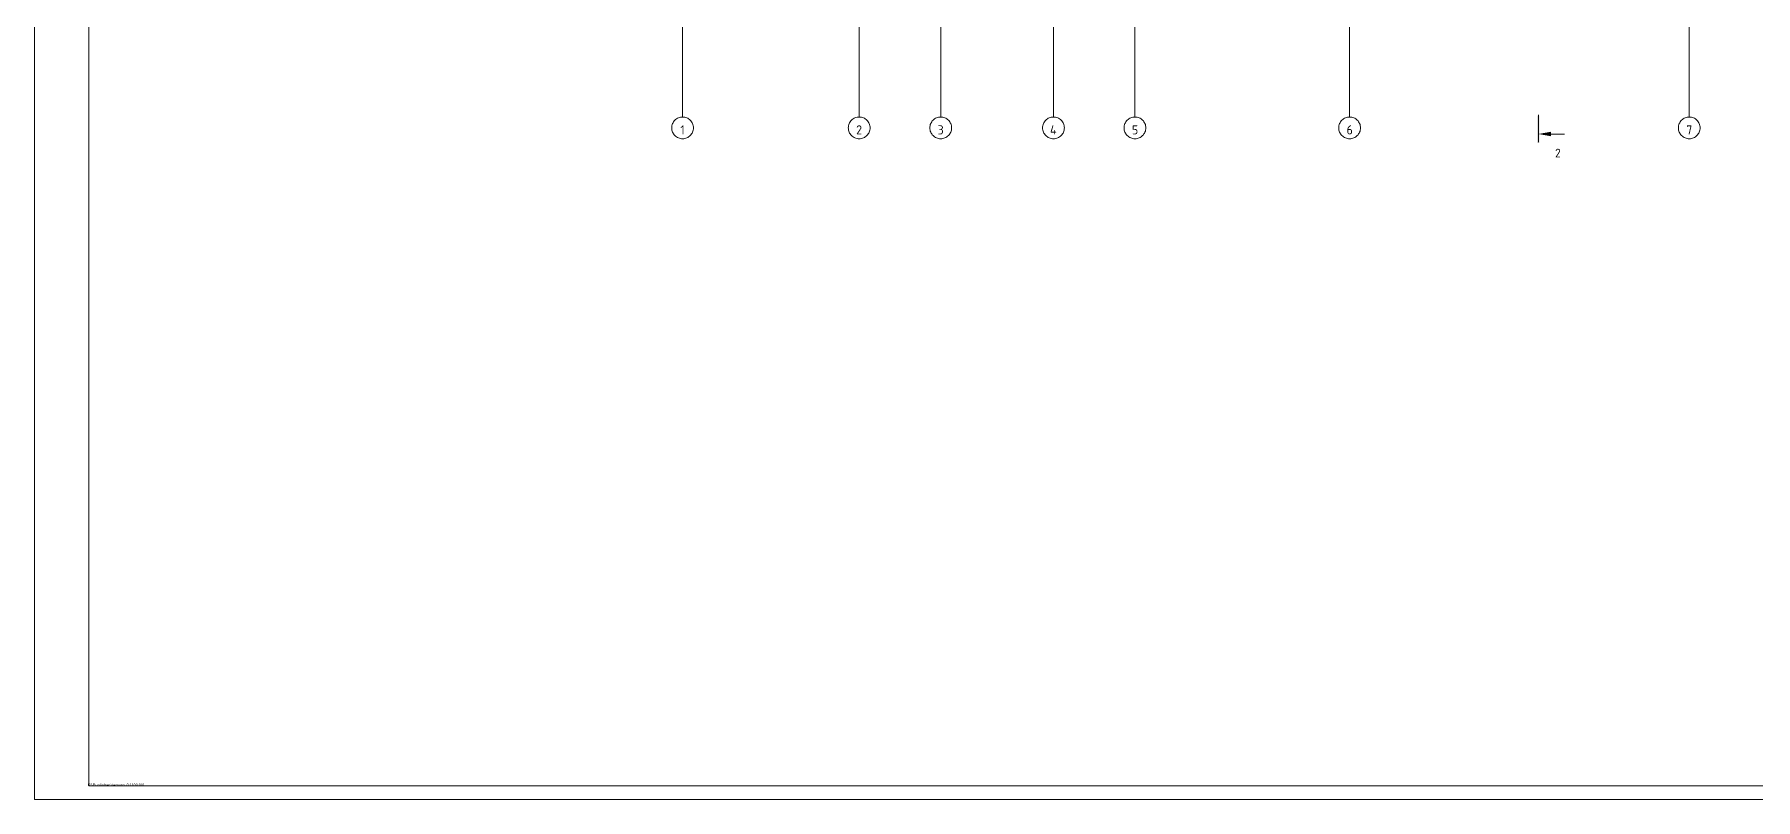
# Model space of a CAD drawing. Header units: millimetres. Extents: x 0 to 1189, y 0 to 841.
# Drawn here: x 0 to 634, y 0 to 281 of the extents above; entities that cross this region are included whole.
import ezdxf

# ---------------------------------------------------------------- set-up
doc = ezdxf.new("R2010")
doc.units = ezdxf.units.MM

msp = doc.modelspace()

# ---------------------------------------------------------------- hatches: boundary and pattern name
h = msp.add_hatch(color=7)
h.dxf.hatch_style = 2
h.paths.add_polyline_path([(553.240845, 251.637155), (554.038846, 251.637155), (554.038846, 241.50614), (553.240845, 241.50614)])
h = msp.add_hatch(color=7)
h.dxf.hatch_style = 2
h.paths.add_polyline_path([(558.318853, 244.015143), (553.644846, 244.840145), (558.318853, 245.664146)])
h = msp.add_hatch(color=7)
h.dxf.hatch_style = 2
h.paths.add_polyline_path([(20.096931, 155.046008), (20.051024, 155.026914), (20.031931, 154.981007), (20.051024, 154.935101), (20.096931, 154.916007), (20.106931, 154.916007), (20.152837, 154.935101), (20.171931, 154.981007), (20.152837, 155.026914), (20.106931, 155.046008)])
h = msp.add_hatch(color=7)
h.dxf.hatch_style = 2
h.paths.add_polyline_path([(20.096931, 145.012992), (20.051024, 144.993898), (20.031931, 144.947992), (20.051024, 144.902086), (20.096931, 144.882992), (20.106931, 144.882992), (20.152837, 144.902086), (20.171931, 144.947992), (20.152837, 144.993898), (20.106931, 145.012992)])
h = msp.add_hatch(color=7)
h.dxf.hatch_style = 2
h.paths.add_polyline_path([(20.096931, 130.026969), (20.051024, 130.007876), (20.031931, 129.961969), (20.051024, 129.916063), (20.096931, 129.896969), (20.106931, 129.896969), (20.152837, 129.916063), (20.171931, 129.961969), (20.152837, 130.007876), (20.106931, 130.026969)])
h = msp.add_hatch(color=7)
h.dxf.hatch_style = 2
h.paths.add_polyline_path([(20.096931, 110.044939), (20.051024, 110.025845), (20.031931, 109.979939), (20.051024, 109.934032), (20.096931, 109.914939), (20.106931, 109.914939), (20.152837, 109.934032), (20.171931, 109.979939), (20.152837, 110.025845), (20.106931, 110.044939)])
h = msp.add_hatch(color=7)
h.dxf.hatch_style = 2
h.paths.add_polyline_path([(20.096931, 90.021908), (20.051024, 90.002814), (20.031931, 89.956908), (20.051024, 89.911002), (20.096931, 89.891908), (20.106931, 89.891908), (20.152837, 89.911002), (20.171931, 89.956908), (20.152837, 90.002814), (20.106931, 90.021908)])
h = msp.add_hatch(color=7)
h.dxf.hatch_style = 2
h.paths.add_polyline_path([(20.096931, 90.021908), (20.051024, 90.002814), (20.031931, 89.956908), (20.051024, 89.911002), (20.096931, 89.891908), (20.106931, 89.891908), (20.152837, 89.911002), (20.171931, 89.956908), (20.152837, 90.002814), (20.106931, 90.021908)])
h = msp.add_hatch(color=7)
h.dxf.hatch_style = 2
h.paths.add_polyline_path([(20.096931, 65.04487), (20.051024, 65.025776), (20.031931, 64.97987), (20.051024, 64.933964), (20.096931, 64.91487), (20.106931, 64.91487), (20.152837, 64.933964), (20.171931, 64.97987), (20.152837, 65.025776), (20.106931, 65.04487)])
h = msp.add_hatch(color=7)
h.dxf.hatch_style = 2
h.paths.add_polyline_path([(20.096931, 30.034817), (20.051024, 30.015723), (20.031931, 29.969816), (20.051024, 29.92391), (20.096931, 29.904816), (20.106931, 29.904816), (20.152837, 29.92391), (20.171931, 29.969816), (20.152837, 30.015723), (20.106931, 30.034817)])

# ---------------------------------------------------------------- linework, layer by layer
at = {"color": 7, "lineweight": 0}
for p, q in [((0.125554, 840.985282), (0.125554, -0.006567)), ((20.106931, 588.936038), (20.106931, 4.988778)), ((20.106931, 4.988778), (1184.111809, 4.988778)), ((1189.107153, -0.006567), (0.125554, -0.006567))]:
    msp.add_line(p, q, dxfattribs=at)
for points in [[(20.106931, 835.989938), (20.106931, 4.994778)], [(20.106931, 835.989938), (20.106931, 4.994778)], [(238.672365, 251.095154), (238.672365, 729.022884)], [(303.672464, 251.095154), (303.672464, 721.485873)], [(333.67251, 251.095154), (333.67251, 721.485873)], [(375.172573, 251.095154), (375.172573, 498.901533)], [(405.172619, 251.095154), (405.172619, 498.901533)], [(484.17274, 251.095154), (484.17274, 426.084422)], [(609.172931, 251.095154), (609.172931, 426.084422)], [(234.672359, 247.095148), (234.693012, 247.504267), (234.75363, 247.901536), (234.852203, 248.284947), (234.986718, 248.652494), (235.155166, 249.00217), (235.355533, 249.331968), (235.58581, 249.639881), (235.843985, 249.923903), (236.128047, 250.182025), (236.435984, 250.412243), (236.765786, 250.612549), (237.11544, 250.780935), (237.482937, 250.915396), (237.866264, 251.013924), (238.26341, 251.074512), (238.672365, 251.095154), (239.081319, 251.074512), (239.478465, 251.013924), (239.861792, 250.915396), (240.229289, 250.780935), (240.578943, 250.612549), (240.908745, 250.412243), (241.216682, 250.182025), (241.500744, 249.923903), (241.758919, 249.639881), (241.989196, 249.331968), (242.189564, 249.00217), (242.358011, 248.652494), (242.492526, 248.284947), (242.591099, 247.901536), (242.651718, 247.504267), (242.672371, 247.095148)], [(242.672371, 247.095148), (242.651718, 246.686194), (242.591099, 246.289047), (242.492526, 245.90572), (242.358011, 245.538224), (242.189564, 245.188569), (241.989196, 244.858768), (241.758919, 244.550831), (241.500744, 244.266769), (241.216682, 244.008594), (240.908745, 243.778317), (240.578943, 243.577949), (240.229289, 243.409502), (239.861792, 243.274986), (239.478465, 243.176414), (239.081319, 243.115795), (238.672365, 243.095142), (238.26341, 243.115795), (237.866264, 243.176414), (237.482937, 243.274986), (237.11544, 243.409502), (236.765786, 243.577949), (236.435984, 243.778317), (236.128047, 244.008594), (235.843985, 244.266769), (235.58581, 244.550831), (235.355533, 244.858768), (235.155166, 245.188569), (234.986718, 245.538224), (234.852203, 245.90572), (234.75363, 246.289047), (234.693012, 246.686194), (234.672359, 247.095148)], [(299.672458, 247.095148), (299.693111, 247.504267), (299.753729, 247.901536), (299.852302, 248.284947), (299.986818, 248.652494), (300.155265, 249.00217), (300.355633, 249.331968), (300.58591, 249.639881), (300.844085, 249.923903), (301.128146, 250.182025), (301.436084, 250.412243), (301.765885, 250.612549), (302.11554, 250.780935), (302.483036, 250.915396), (302.866363, 251.013924), (303.263509, 251.074512), (303.672464, 251.095154), (304.081418, 251.074512), (304.478565, 251.013924), (304.861892, 250.915396), (305.229388, 250.780935), (305.579043, 250.612549), (305.908844, 250.412243), (306.216782, 250.182025), (306.500843, 249.923903), (306.759018, 249.639881), (306.989295, 249.331968), (307.189663, 249.00217), (307.35811, 248.652494), (307.492626, 248.284947), (307.591198, 247.901536), (307.651817, 247.504267), (307.67247, 247.095148)], [(307.67247, 247.095148), (307.651817, 246.686194), (307.591198, 246.289047), (307.492626, 245.90572), (307.35811, 245.538224), (307.189663, 245.188569), (306.989295, 244.858768), (306.759018, 244.550831), (306.500843, 244.266769), (306.216782, 244.008594), (305.908844, 243.778317), (305.579043, 243.577949), (305.229388, 243.409502), (304.861892, 243.274986), (304.478565, 243.176414), (304.081418, 243.115795), (303.672464, 243.095142), (303.263509, 243.115795), (302.866363, 243.176414), (302.483036, 243.274986), (302.11554, 243.409502), (301.765885, 243.577949), (301.436084, 243.778317), (301.128146, 244.008594), (300.844085, 244.266769), (300.58591, 244.550831), (300.355633, 244.858768), (300.155265, 245.188569), (299.986818, 245.538224), (299.852302, 245.90572), (299.753729, 246.289047), (299.693111, 246.686194), (299.672458, 247.095148)], [(329.672504, 247.095148), (329.693157, 247.504267), (329.753775, 247.901536), (329.852348, 248.284947), (329.986864, 248.652494), (330.155311, 249.00217), (330.355679, 249.331968), (330.585956, 249.639881), (330.84413, 249.923903), (331.128192, 250.182025), (331.436129, 250.412243), (331.765931, 250.612549), (332.115586, 250.780935), (332.483082, 250.915396), (332.866409, 251.013924), (333.263555, 251.074512), (333.67251, 251.095154), (334.081464, 251.074512), (334.478611, 251.013924), (334.861938, 250.915396), (335.229434, 250.780935), (335.579089, 250.612549), (335.90889, 250.412243), (336.216827, 250.182025), (336.500889, 249.923903), (336.759064, 249.639881), (336.989341, 249.331968), (337.189709, 249.00217), (337.358156, 248.652494), (337.492672, 248.284947), (337.591244, 247.901536), (337.651863, 247.504267), (337.672516, 247.095148)], [(337.672516, 247.095148), (337.651863, 246.686194), (337.591244, 246.289047), (337.492672, 245.90572), (337.358156, 245.538224), (337.189709, 245.188569), (336.989341, 244.858768), (336.759064, 244.550831), (336.500889, 244.266769), (336.216827, 244.008594), (335.90889, 243.778317), (335.579089, 243.577949), (335.229434, 243.409502), (334.861938, 243.274986), (334.478611, 243.176414), (334.081464, 243.115795), (333.67251, 243.095142), (333.263555, 243.115795), (332.866409, 243.176414), (332.483082, 243.274986), (332.115586, 243.409502), (331.765931, 243.577949), (331.436129, 243.778317), (331.128192, 244.008594), (330.84413, 244.266769), (330.585956, 244.550831), (330.355679, 244.858768), (330.155311, 245.188569), (329.986864, 245.538224), (329.852348, 245.90572), (329.753775, 246.289047), (329.693157, 246.686194), (329.672504, 247.095148)], [(371.172567, 247.095148), (371.19322, 247.504267), (371.253839, 247.901536), (371.352411, 248.284947), (371.486927, 248.652494), (371.655374, 249.00217), (371.855742, 249.331968), (372.086019, 249.639881), (372.344194, 249.923903), (372.628256, 250.182025), (372.936193, 250.412243), (373.265994, 250.612549), (373.615649, 250.780935), (373.983145, 250.915396), (374.366472, 251.013924), (374.763619, 251.074512), (375.172573, 251.095154), (375.581528, 251.074512), (375.978674, 251.013924), (376.362001, 250.915396), (376.729497, 250.780935), (377.079152, 250.612549), (377.408954, 250.412243), (377.716891, 250.182025), (378.000953, 249.923903), (378.259127, 249.639881), (378.489404, 249.331968), (378.689772, 249.00217), (378.858219, 248.652494), (378.992735, 248.284947), (379.091308, 247.901536), (379.151926, 247.504267), (379.172579, 247.095148)], [(379.172579, 247.095148), (379.151926, 246.686194), (379.091308, 246.289047), (378.992735, 245.90572), (378.858219, 245.538224), (378.689772, 245.188569), (378.489404, 244.858768), (378.259127, 244.550831), (378.000953, 244.266769), (377.716891, 244.008594), (377.408954, 243.778317), (377.079152, 243.577949), (376.729497, 243.409502), (376.362001, 243.274986), (375.978674, 243.176414), (375.581528, 243.115795), (375.172573, 243.095142), (374.763619, 243.115795), (374.366472, 243.176414), (373.983145, 243.274986), (373.615649, 243.409502), (373.265994, 243.577949), (372.936193, 243.778317), (372.628256, 244.008594), (372.344194, 244.266769), (372.086019, 244.550831), (371.855742, 244.858768), (371.655374, 245.188569), (371.486927, 245.538224), (371.352411, 245.90572), (371.253839, 246.289047), (371.19322, 246.686194), (371.172567, 247.095148)], [(401.172613, 247.095148), (401.193266, 247.504267), (401.253885, 247.901536), (401.352457, 248.284947), (401.486973, 248.652494), (401.65542, 249.00217), (401.855788, 249.331968), (402.086065, 249.639881), (402.34424, 249.923903), (402.628301, 250.182025), (402.936239, 250.412243), (403.26604, 250.612549), (403.615695, 250.780935), (403.983191, 250.915396), (404.366518, 251.013924), (404.763665, 251.074512), (405.172619, 251.095154), (405.581573, 251.074512), (405.97872, 251.013924), (406.362047, 250.915396), (406.729543, 250.780935), (407.079198, 250.612549), (407.408999, 250.412243), (407.716937, 250.182025), (408.000998, 249.923903), (408.259173, 249.639881), (408.48945, 249.331968), (408.689818, 249.00217), (408.858265, 248.652494), (408.992781, 248.284947), (409.091354, 247.901536), (409.151972, 247.504267), (409.172625, 247.095148)], [(409.172625, 247.095148), (409.151972, 246.686194), (409.091354, 246.289047), (408.992781, 245.90572), (408.858265, 245.538224), (408.689818, 245.188569), (408.48945, 244.858768), (408.259173, 244.550831), (408.000998, 244.266769), (407.716937, 244.008594), (407.408999, 243.778317), (407.079198, 243.577949), (406.729543, 243.409502), (406.362047, 243.274986), (405.97872, 243.176414), (405.581573, 243.115795), (405.172619, 243.095142), (404.763665, 243.115795), (404.366518, 243.176414), (403.983191, 243.274986), (403.615695, 243.409502), (403.26604, 243.577949), (402.936239, 243.778317), (402.628301, 244.008594), (402.34424, 244.266769), (402.086065, 244.550831), (401.855788, 244.858768), (401.65542, 245.188569), (401.486973, 245.538224), (401.352457, 245.90572), (401.253885, 246.289047), (401.193266, 246.686194), (401.172613, 247.095148)], [(480.172734, 247.095148), (480.193387, 247.504267), (480.254005, 247.901536), (480.352578, 248.284947), (480.487093, 248.652494), (480.655541, 249.00217), (480.855908, 249.331968), (481.086185, 249.639881), (481.34436, 249.923903), (481.628422, 250.182025), (481.936359, 250.412243), (482.266161, 250.612549), (482.615815, 250.780935), (482.983312, 250.915396), (483.366639, 251.013924), (483.763785, 251.074512), (484.17274, 251.095154), (484.581694, 251.074512), (484.978841, 251.013924), (485.362168, 250.915396), (485.729664, 250.780935), (486.079319, 250.612549), (486.40912, 250.412243), (486.717057, 250.182025), (487.001119, 249.923903), (487.259294, 249.639881), (487.489571, 249.331968), (487.689939, 249.00217), (487.858386, 248.652494), (487.992902, 248.284947), (488.091474, 247.901536), (488.152093, 247.504267), (488.172746, 247.095148)], [(488.172746, 247.095148), (488.152093, 246.686194), (488.091474, 246.289047), (487.992902, 245.90572), (487.858386, 245.538224), (487.689939, 245.188569), (487.489571, 244.858768), (487.259294, 244.550831), (487.001119, 244.266769), (486.717057, 244.008594), (486.40912, 243.778317), (486.079319, 243.577949), (485.729664, 243.409502), (485.362168, 243.274986), (484.978841, 243.176414), (484.581694, 243.115795), (484.17274, 243.095142), (483.763785, 243.115795), (483.366639, 243.176414), (482.983312, 243.274986), (482.615815, 243.409502), (482.266161, 243.577949), (481.936359, 243.778317), (481.628422, 244.008594), (481.34436, 244.266769), (481.086185, 244.550831), (480.855908, 244.858768), (480.655541, 245.188569), (480.487093, 245.538224), (480.352578, 245.90572), (480.254005, 246.289047), (480.193387, 246.686194), (480.172734, 247.095148)], [(553.644846, 251.860155), (553.644846, 241.84014)], [(605.172925, 247.095148), (605.193578, 247.504267), (605.254196, 247.901536), (605.352769, 248.284947), (605.487284, 248.652494), (605.655732, 249.00217), (605.856099, 249.331968), (606.086376, 249.639881), (606.344551, 249.923903), (606.628613, 250.182025), (606.93655, 250.412243), (607.266352, 250.612549), (607.616006, 250.780935), (607.983503, 250.915396), (608.36683, 251.013924), (608.763976, 251.074512), (609.172931, 251.095154), (609.581885, 251.074512), (609.979032, 251.013924), (610.362359, 250.915396), (610.729855, 250.780935), (611.07951, 250.612549), (611.409311, 250.412243), (611.717248, 250.182025), (612.00131, 249.923903), (612.259485, 249.639881), (612.489762, 249.331968), (612.69013, 249.00217), (612.858577, 248.652494), (612.993093, 248.284947), (613.091665, 247.901536), (613.152284, 247.504267), (613.172937, 247.095148)], [(613.172937, 247.095148), (613.152284, 246.686194), (613.091665, 246.289047), (612.993093, 245.90572), (612.858577, 245.538224), (612.69013, 245.188569), (612.489762, 244.858768), (612.259485, 244.550831), (612.00131, 244.266769), (611.717248, 244.008594), (611.409311, 243.778317), (611.07951, 243.577949), (610.729855, 243.409502), (610.362359, 243.274986), (609.979032, 243.176414), (609.581885, 243.115795), (609.172931, 243.095142), (608.763976, 243.115795), (608.36683, 243.176414), (607.983503, 243.274986), (607.616006, 243.409502), (607.266352, 243.577949), (606.93655, 243.778317), (606.628613, 244.008594), (606.344551, 244.266769), (606.086376, 244.550831), (605.856099, 244.858768), (605.655732, 245.188569), (605.487284, 245.538224), (605.352769, 245.90572), (605.254196, 246.289047), (605.193578, 246.686194), (605.172925, 247.095148)], [(556.64485, 244.840145), (563.307861, 244.840145)], [(20.106931, 4.994778), (1184.111809, 4.988778)], [(20.106931, 4.994778), (1184.111809, 4.988778)]]:
    msp.add_lwpolyline(points, dxfattribs=at)

# ---------------------------------------------------------------- texts
at = {"color": 7, "attachment_point": 1}
for s, insert, char_height in [('{\\fGOSTCommon|b0|i0|c0;1}', (237.868685, 248.03843), 3.338939), ('{\\fGOSTCommon|b0|i0|c0;2}', (302.550628, 248.03843), 3.338939), ('{\\fGOSTCommon|b0|i0|c0;3}', (332.550554, 248.03843), 3.338939), ('{\\fGOSTCommon|b0|i0|c0;4}', (373.895869, 248.03843), 3.338939), ('{\\fGOSTCommon|b0|i0|c0;5}', (404.051375, 248.03843), 3.338939), ('{\\fGOSTCommon|b0|i0|c0;6}', (483.052582, 248.03843), 3.338939), ('{\\fGOSTCommon|b0|i0|c0;7}', (608.052601, 248.03843), 3.338939), ('{\\fGOSTCommon|b0|i0|c0;2}', (559.79956, 239.426411), 3.175964)]:
    msp.add_mtext(s, dxfattribs=dict(at, insert=insert, char_height=char_height))
at = {"color": 7, "true_color": 0xffffff, "insert": (19.755599, 5.928867), "char_height": 1.012957, "attachment_point": 1}
msp.add_mtext('{\\fGOSTCommon|b0|i0|c0;GSPublisherVersion 0.1.100.100}', dxfattribs=at)

doc.saveas('drawing.dxf')
